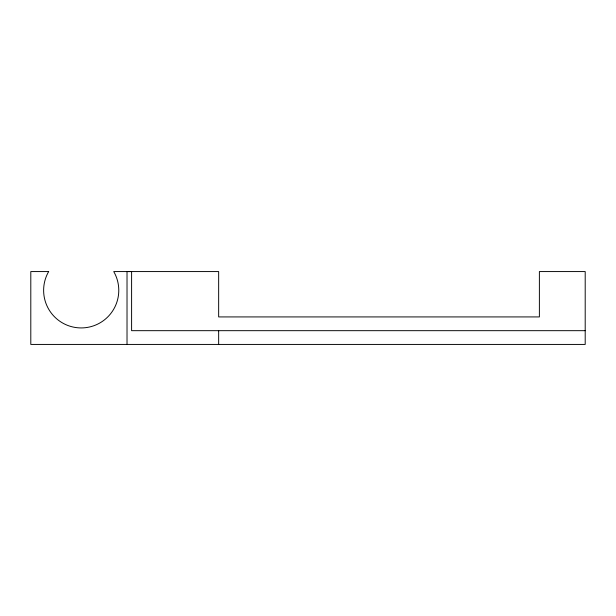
<?xml version="1.0" encoding="UTF-8"?>
<svg xmlns="http://www.w3.org/2000/svg" width="616" height="616" viewBox="0 0 616 616"><rect width="100%" height="100%" fill="white"/><g stroke="black" fill="none" stroke-linecap="round" stroke-linejoin="round"><path stroke-width="0.92" d="M585.2 330.676L131.601 330.676L131.601 271.571L127.019 271.571L127.019 344.429M218.657 330.676L218.657 344.429M48.664 271.571L30.8 271.571L30.8 344.429L585.2 344.429L585.2 271.571L539.385 271.571L539.385 316.924L218.657 316.924L218.657 271.571L113.737 271.571A37.568 37.568 0 0 1 81.197 327.928A37.568 37.568 0 0 1 48.664 271.571"/></g></svg>
